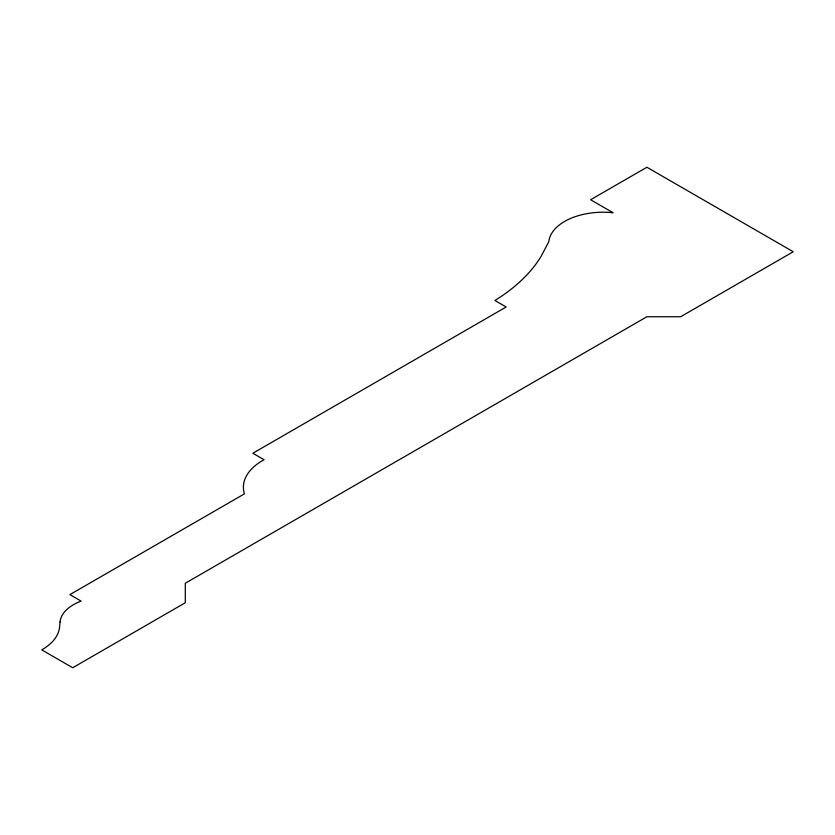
<?xml version="1.0" encoding="UTF-8"?>
<svg xmlns="http://www.w3.org/2000/svg" width="835" height="835" viewBox="0 0 835 835"><rect width="100%" height="100%" fill="white"/><g stroke="black" fill="none" stroke-linecap="round" stroke-linejoin="round"><path stroke-width="1.25" d="M60.037 622.023L59.629 626.542A60.057 34.673 0 0 1 41.75 649.87L72.708 667.75L185.297 602.745L185.297 583.247L646.895 316.747L680.661 316.747L793.25 251.752L646.895 167.25L590.596 199.753L613.12 212.748A54.452 31.438 0 0 0 548.793 241.712L541.257 256.074A216.171 124.812 0 0 1 494.904 300.496L506.156 306.998L252.848 453.248L264.1 459.751A65.224 37.658 0 0 0 244.404 493.871L69.9 594.624L81.152 601.127A45.748 26.417 0 0 0 60.037 622.023"/></g></svg>
